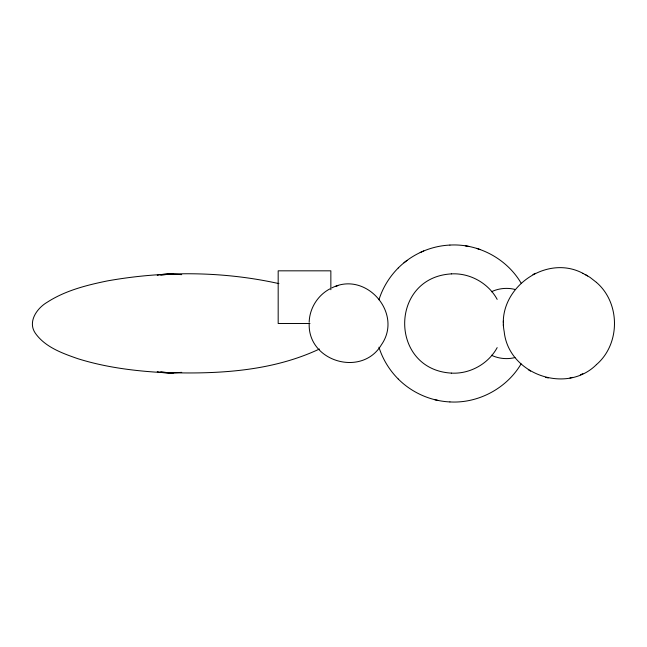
<?xml version="1.0" encoding="UTF-8"?>
<svg xmlns="http://www.w3.org/2000/svg" width="647" height="647" viewBox="0 0 647 647"><rect width="100%" height="100%" fill="white"/><g stroke="black" fill="none" stroke-linecap="round" stroke-linejoin="round"><path stroke-width="0.97" d="M503.374 325.934L503.415 324.309M309.177 322.319C309.484 308.506 317.701 295.258 329.946 288.853M378.94 299.787C382.692 287.834 389.413 276.843 398.253 267.971M497.171 347.617C488.356 363.913 469.819 374.192 451.339 373.109M521.11 363.873C506.722 388.354 478.279 403.582 449.924 401.933M398.261 267.971C411.864 254.295 430.651 245.973 449.916 245.067M596.397 364.641C620.505 344.042 620.505 302.958 596.397 282.359M596.405 364.641C566.182 394.783 508.461 374.103 504.199 331.644C495.942 289.791 545.195 253.236 582.858 273.301M403.971 262.795L407.012 260.426M319.408 349.032C269.039 372.712 211.407 374.508 156.728 372.211C129.998 370.399 103.221 366.679 77.608 358.616C62.177 353.205 45.112 347.132 35.318 333.189C27.417 321.753 36.96 308.198 47.182 302.262C65.266 290.552 86.561 285.173 107.434 280.903C163.99 270.81 222.754 271.142 278.922 283.612M532.958 274.53L535.392 273.301M420.21 252.516L423.728 250.947M491.429 291.757C498.708 288.295 507.167 287.462 514.98 289.435M580.367 374.799L582.858 373.699M331.862 287.899C365.903 270.414 403.396 313.35 381.431 344.738C362.255 377.306 308.287 361.932 309.169 324.147M335.825 286.314L337.863 285.683M569.958 377.961L572.611 377.363M157.245 275.323L159.623 274.789M160.755 275.323L170.387 273.891L181.71 274.651M514.98 357.565C507.167 359.538 498.708 358.697 491.429 355.243M160.424 274.651L166.877 273.891L173.364 274.013M181.71 372.348L170.396 373.109L160.755 371.677M451.331 273.891C389.13 277.498 389.13 369.502 451.331 373.109M173.364 372.987L166.877 373.109L160.424 372.348M449.924 245.067C478.279 243.418 506.73 258.638 521.11 283.127M451.339 273.891C469.819 272.808 488.356 283.087 497.171 299.383M309.986 323.5L278.178 323.5L278.178 270.826L330.852 270.826L330.852 289.71M449.916 401.933C430.643 401.027 411.864 392.705 398.253 379.029M465.29 245.82L469.083 246.483M545.639 377.363L548.292 377.961M434.695 399.676L438.448 400.517M157.245 371.677L159.623 372.211M476.556 248.351L480.211 249.564M582.858 273.301L589.967 277.328L596.405 282.359M585.292 274.53L587.662 275.873M528.284 369.672L530.589 371.127M398.261 379.029C389.413 370.165 382.7 359.166 378.94 347.213M503.374 321.066L503.415 322.691"/></g></svg>
